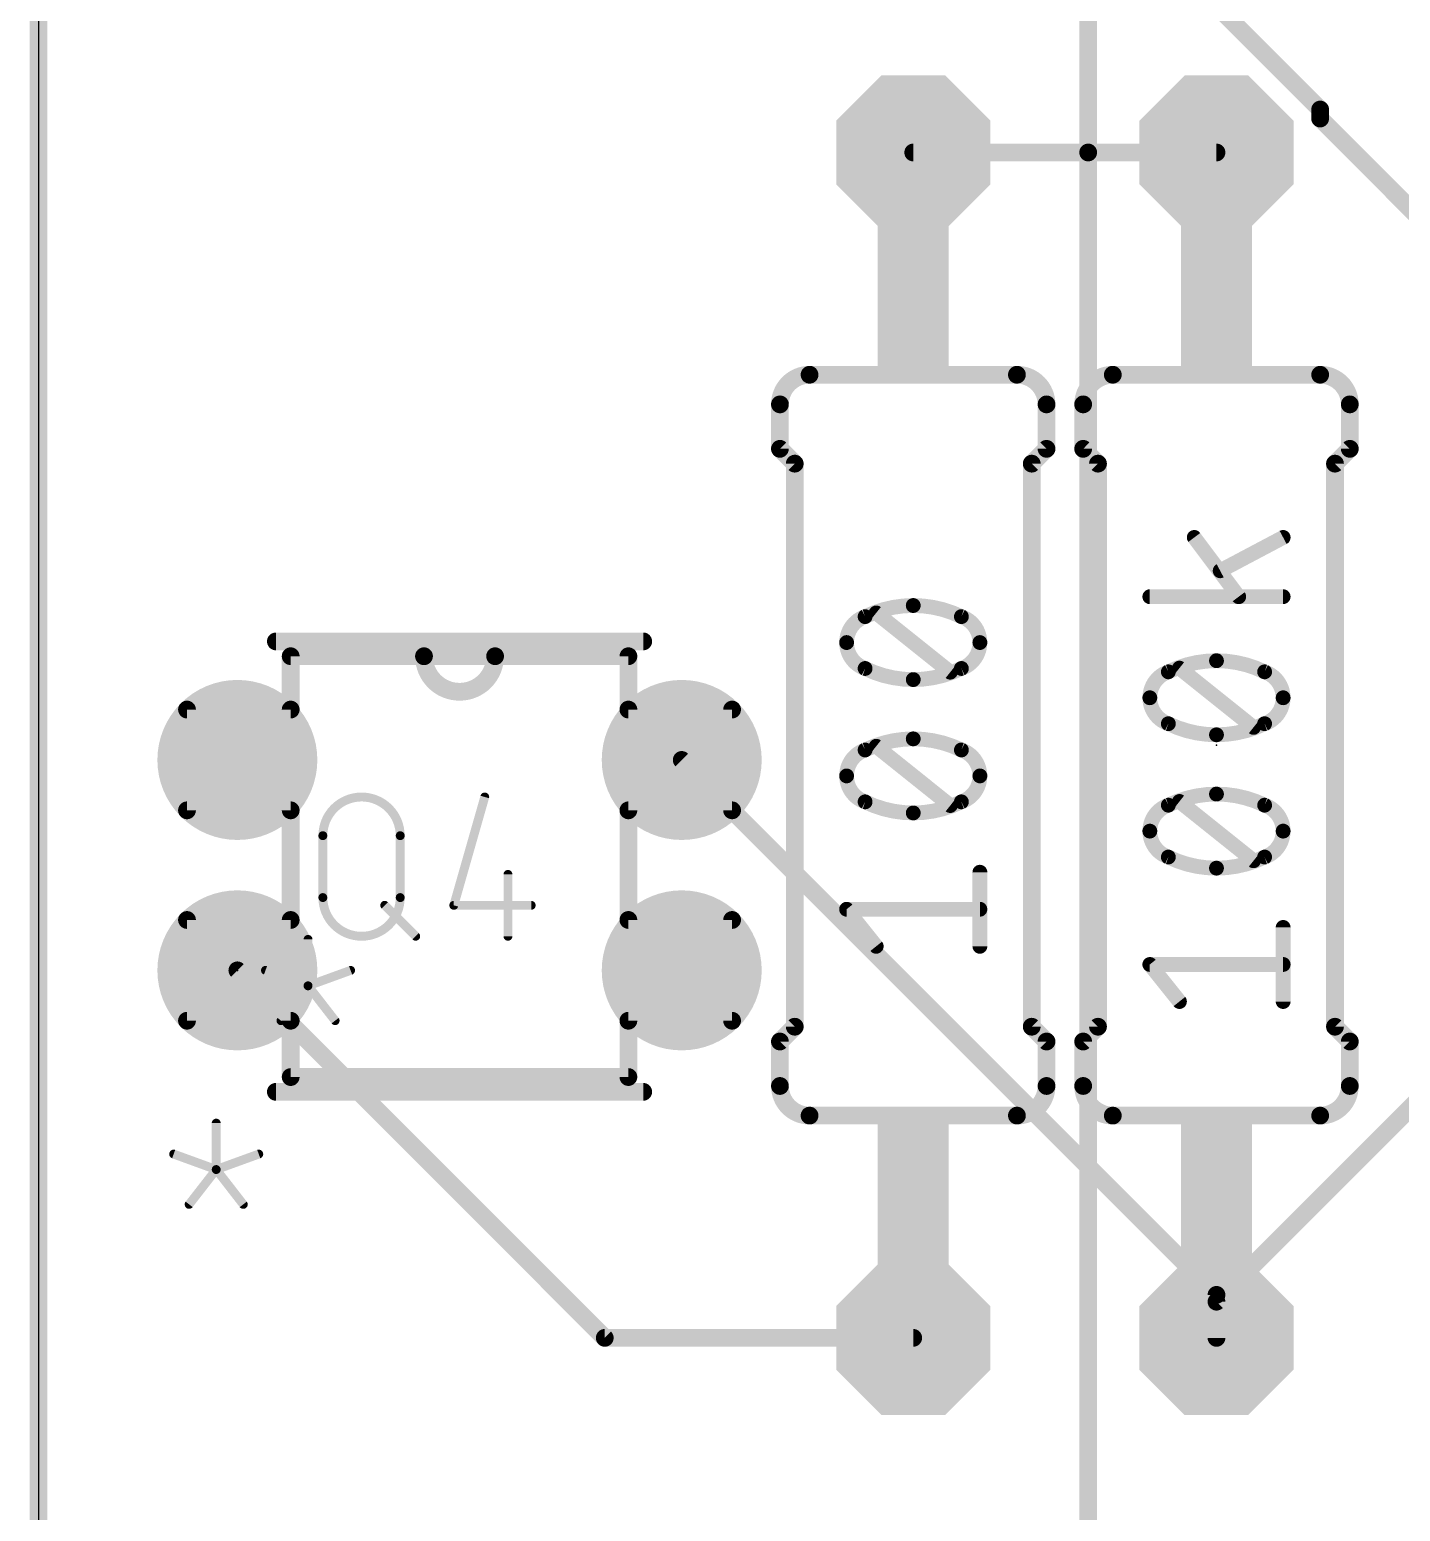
# Model space of a CAD drawing. Extents: x -0.1 to 37.1, y -0.3 to 91.6.
# Drawn here: x -0.08 to 11.68, y 39.13 to 51.83 of the extents above; entities that cross this region are included whole.
import ezdxf

# ---------------------------------------------------------------- set-up
doc = ezdxf.new("R2010")
doc.units = 0
for name, color, linetype in [('1', 12, 'CONTINUOUS'), ('16', 132, 'CONTINUOUS'), ('17', 110, 'CONTINUOUS'), ('20', 31, 'CONTINUOUS'), ('21', 253, 'CONTINUOUS'), ('23', 53, 'CONTINUOUS'), ('27', 253, 'CONTINUOUS'), ('51', 253, 'CONTINUOUS')]:
    doc.layers.add(name, color=color, linetype=linetype)

# ---------------------------------------------------------------- blocks, each defined once
blk = doc.blocks.new('ROUNDP')
at = {"const_width": 0.5}
blk.add_lwpolyline([(0, -0.25, 1), (0, 0.25, 1), (0, -0.25)], format="xyb", dxfattribs=at)
blk = doc.blocks.new('RECT')
blk.add_solid([(-0.5, -0.5), (0.5, -0.5), (-0.5, 0.5), (0.5, 0.5)])
blk = doc.blocks.new('OCTAGONP')
at = {"const_width": 0.5}
blk.add_lwpolyline([(-0.25, -0.1036), (-0.25, 0.1036), (-0.1036, 0.25), (0.1036, 0.25), (0.25, 0.1036), (0.25, -0.1036), (0.1036, -0.25), (-0.1036, -0.25), (-0.25, -0.1036), (-0.25, 0.1036)], dxfattribs=at)

msp = doc.modelspace()

# ---------------------------------------------------------------- linework, layer by layer
at = {"layer": '1', "const_width": 0.1524}
for points in [[(0, 0), (0, 91.4)], [(5.515, 45.5734), (10.1, 40.9884)], [(1.705, 43.77), (4.855, 40.62)], [(10.1, 40.9884), (10.1, 40.62)], [(4.855, 40.62), (7.5, 40.62)]]:
    msp.add_lwpolyline(points, dxfattribs=at)
at = {"layer": '1', "const_width": 0.0762}
for points in [[(5.5419, 45.6003, 1), (5.4881, 45.5465)], [(1.7319, 43.7969, 1), (1.6781, 43.7431)], [(10.1381, 40.9884, 1), (10.0619, 40.9884)], [(10.0731, 40.9615, 1), (10.1269, 41.0153)], [(4.855, 40.6581, 1), (4.855, 40.5819)], [(4.8281, 40.5931, 1), (4.8819, 40.6469)], [(7.5, 40.5819, 1), (7.5, 40.6581)], [(10.0619, 40.62, 1), (10.1381, 40.62)]]:
    msp.add_lwpolyline(points, format="xyb", dxfattribs=at)
at = {"layer": '16', "const_width": 0.1524}
for points in [[(0, 91.5), (0, 0)], [(9, 50.78), (9, 63.68)], [(10.989, 51.1482), (10.1, 52.0372)], [(10.989, 51.0707), (10.989, 51.1482)], [(15.1734, 46.8863), (10.989, 51.0707)], [(7.5, 50.78), (9, 50.78)], [(9, 50.78), (10.1, 50.78)], [(9, 37.88), (9, 50.78)], [(15.18, 46.01), (10.1, 40.93)], [(10.1, 40.93), (10.1, 40.62)]]:
    msp.add_lwpolyline(points, dxfattribs=at)
at = {"layer": '16', "const_width": 0.0762}
for points in [[(11.0271, 51.1482, 1), (10.9509, 51.1482)], [(10.9621, 51.1213, 1), (11.0159, 51.1752)], [(11.0159, 51.0976, 1), (10.9621, 51.0437)], [(10.9509, 51.0707, 1), (11.0271, 51.0707)], [(7.5, 50.8181, 1), (7.5, 50.7419)], [(9, 50.8181, 1), (9, 50.7419)], [(9.0381, 50.78, 1), (8.9619, 50.78)], [(8.9619, 50.78, 1), (9.0381, 50.78)], [(9, 50.7419, 1), (9, 50.8181)], [(10.1, 50.7419, 1), (10.1, 50.8181)], [(10.1381, 40.93, 1), (10.0619, 40.93)], [(10.0731, 40.9569, 1), (10.1269, 40.9031)], [(10.0619, 40.62, 1), (10.1381, 40.62)]]:
    msp.add_lwpolyline(points, format="xyb", dxfattribs=at)
at = {"layer": '20'}
msp.add_line((0, 91.4), (0, 0), dxfattribs=at)
at = {"layer": '21'}
for points, const_width in [([(6.611, 48.875, 0.4142), (6.357, 48.621)], 0.1524), ([(6.611, 48.9131, 1), (6.611, 48.8369)], 0.0762), ([(6.611, 48.8369, 1), (6.611, 48.9131)], 0.0762), ([(8.643, 48.621, 0.4142), (8.389, 48.875)], 0.1524), ([(8.389, 48.9131, 1), (8.389, 48.8369)], 0.0762), ([(8.389, 48.8369, 1), (8.389, 48.9131)], 0.0762), ([(9.211, 48.875, 0.4142), (8.957, 48.621)], 0.1524), ([(9.211, 48.9131, 1), (9.211, 48.8369)], 0.0762), ([(9.211, 48.8369, 1), (9.211, 48.9131)], 0.0762), ([(11.243, 48.621, 0.4142), (10.989, 48.875)], 0.1524), ([(10.989, 48.9131, 1), (10.989, 48.8369)], 0.0762), ([(10.989, 48.8369, 1), (10.989, 48.9131)], 0.0762), ([(6.3951, 48.621, 1), (6.3189, 48.621)], 0.0762), ([(6.3189, 48.621, 1), (6.3951, 48.621)], 0.0762), ([(8.6811, 48.621, 1), (8.6049, 48.621)], 0.0762), ([(8.6049, 48.621, 1), (8.6811, 48.621)], 0.0762), ([(8.9951, 48.621, 1), (8.9189, 48.621)], 0.0762), ([(8.9189, 48.621, 1), (8.9951, 48.621)], 0.0762), ([(11.2811, 48.621, 1), (11.2049, 48.621)], 0.0762), ([(11.2049, 48.621, 1), (11.2811, 48.621)], 0.0762), ([(6.3189, 48.24, 1), (6.3951, 48.24)], 0.0762), ([(6.3839, 48.2669, 1), (6.3301, 48.2131)], 0.0762), ([(8.6049, 48.24, 1), (8.6811, 48.24)], 0.0762), ([(8.6699, 48.2131, 1), (8.6161, 48.2669)], 0.0762), ([(8.9189, 48.24, 1), (8.9951, 48.24)], 0.0762), ([(8.9839, 48.2669, 1), (8.9301, 48.2131)], 0.0762), ([(11.2049, 48.24, 1), (11.2811, 48.24)], 0.0762), ([(11.2699, 48.2131, 1), (11.2161, 48.2669)], 0.0762), ([(6.5221, 48.113, 1), (6.4459, 48.113)], 0.0762), ([(6.4571, 48.0861, 1), (6.5109, 48.1399)], 0.0762), ([(8.5541, 48.113, 1), (8.4779, 48.113)], 0.0762), ([(8.4891, 48.1399, 1), (8.5429, 48.0861)], 0.0762), ([(9.1221, 48.113, 1), (9.0459, 48.113)], 0.0762), ([(9.0571, 48.0861, 1), (9.1109, 48.1399)], 0.0762), ([(11.1541, 48.113, 1), (11.0779, 48.113)], 0.0762), ([(11.0891, 48.1399, 1), (11.1429, 48.0861)], 0.0762), ([(2.0352, 46.6275, 1), (2.0352, 46.5513)], 0.0762), ([(5.1848, 46.5513, 1), (5.1848, 46.6275)], 0.0762), ([(6.4459, 43.287, 1), (6.5221, 43.287)], 0.0762), ([(6.5109, 43.2601, 1), (6.4571, 43.3139)], 0.0762), ([(8.4779, 43.287, 1), (8.5541, 43.287)], 0.0762), ([(8.5429, 43.3139, 1), (8.4891, 43.2601)], 0.0762), ([(9.0459, 43.287, 1), (9.1221, 43.287)], 0.0762), ([(9.1109, 43.2601, 1), (9.0571, 43.3139)], 0.0762), ([(11.0779, 43.287, 1), (11.1541, 43.287)], 0.0762), ([(11.1429, 43.3139, 1), (11.0891, 43.2601)], 0.0762), ([(6.3951, 43.16, 1), (6.3189, 43.16)], 0.0762), ([(6.3301, 43.1869, 1), (6.3839, 43.1331)], 0.0762), ([(8.6811, 43.16, 1), (8.6049, 43.16)], 0.0762), ([(8.6161, 43.1331, 1), (8.6699, 43.1869)], 0.0762), ([(8.9951, 43.16, 1), (8.9189, 43.16)], 0.0762), ([(8.9301, 43.1869, 1), (8.9839, 43.1331)], 0.0762), ([(11.2811, 43.16, 1), (11.2049, 43.16)], 0.0762), ([(11.2161, 43.1331, 1), (11.2699, 43.1869)], 0.0762), ([(2.0352, 42.7667, 1), (2.0352, 42.6905)], 0.0762), ([(5.1848, 42.6905, 1), (5.1848, 42.7667)], 0.0762), ([(6.357, 42.779, 0.4142), (6.611, 42.525)], 0.1524), ([(6.3951, 42.779, 1), (6.3189, 42.779)], 0.0762), ([(6.3189, 42.779, 1), (6.3951, 42.779)], 0.0762), ([(8.389, 42.525, 0.4142), (8.643, 42.779)], 0.1524), ([(8.6811, 42.779, 1), (8.6049, 42.779)], 0.0762), ([(8.6049, 42.779, 1), (8.6811, 42.779)], 0.0762), ([(8.957, 42.779, 0.4142), (9.211, 42.525)], 0.1524), ([(8.9951, 42.779, 1), (8.9189, 42.779)], 0.0762), ([(8.9189, 42.779, 1), (8.9951, 42.779)], 0.0762), ([(10.989, 42.525, 0.4142), (11.243, 42.779)], 0.1524), ([(11.2811, 42.779, 1), (11.2049, 42.779)], 0.0762), ([(11.2049, 42.779, 1), (11.2811, 42.779)], 0.0762), ([(6.611, 42.5631, 1), (6.611, 42.4869)], 0.0762), ([(6.611, 42.4869, 1), (6.611, 42.5631)], 0.0762), ([(8.389, 42.5631, 1), (8.389, 42.4869)], 0.0762), ([(8.389, 42.4869, 1), (8.389, 42.5631)], 0.0762), ([(9.211, 42.5631, 1), (9.211, 42.4869)], 0.0762), ([(9.211, 42.4869, 1), (9.211, 42.5631)], 0.0762), ([(10.989, 42.5631, 1), (10.989, 42.4869)], 0.0762), ([(10.989, 42.4869, 1), (10.989, 42.5631)], 0.0762), ([(1.5427, 42.4605, 1), (1.5046, 42.4605)], 0.0381), ([(1.1654, 42.2131, 1), (1.1524, 42.1773)], 0.0381), ([(1.895, 42.1773, 1), (1.8819, 42.2131)], 0.0381), ([(1.5046, 42.0626, 1), (1.5427, 42.0626)], 0.0381), ([(1.5387, 42.0742, 1), (1.5086, 42.0509)], 0.0381), ([(1.5172, 42.0805, 1), (1.5302, 42.0447)], 0.0381), ([(1.5387, 42.0509, 1), (1.5086, 42.0742)], 0.0381), ([(1.5172, 42.0447, 1), (1.5302, 42.0805)], 0.0381), ([(1.2765, 41.7758, 1), (1.3066, 41.7524)], 0.0381), ([(1.7408, 41.7524, 1), (1.7708, 41.7758)], 0.0381)]:
    msp.add_lwpolyline(points, format="xyb", dxfattribs=dict(at, const_width=const_width))
for points, const_width in [([(6.611, 48.875), (8.389, 48.875)], 0.1524), ([(10.989, 48.875), (9.211, 48.875)], 0.1524), ([(6.357, 48.621), (6.357, 48.24)], 0.1524), ([(8.643, 48.621), (8.643, 48.24)], 0.1524), ([(8.957, 48.621), (8.957, 48.24)], 0.1524), ([(11.243, 48.621), (11.243, 48.24)], 0.1524), ([(6.484, 48.113), (6.357, 48.24)], 0.1524), ([(8.516, 48.113), (8.643, 48.24)], 0.1524), ([(9.084, 48.113), (8.957, 48.24)], 0.1524), ([(11.116, 48.113), (11.243, 48.24)], 0.1524), ([(6.484, 43.287), (6.484, 48.113)], 0.1524), ([(8.516, 43.287), (8.516, 48.113)], 0.1524), ([(9.084, 48.113), (9.084, 43.287)], 0.1524), ([(11.116, 48.113), (11.116, 43.287)], 0.1524), ([(5.1848, 46.5894), (2.0352, 46.5894)], 0.1524), ([(6.484, 43.287), (6.357, 43.16)], 0.1524), ([(8.516, 43.287), (8.643, 43.16)], 0.1524), ([(9.084, 43.287), (8.957, 43.16)], 0.1524), ([(11.116, 43.287), (11.243, 43.16)], 0.1524), ([(6.357, 42.779), (6.357, 43.16)], 0.1524), ([(8.643, 42.779), (8.643, 43.16)], 0.1524), ([(8.957, 42.779), (8.957, 43.16)], 0.1524), ([(11.243, 42.779), (11.243, 43.16)], 0.1524), ([(2.0352, 42.7286), (5.1848, 42.7286)], 0.1524), ([(6.611, 42.525), (8.389, 42.525)], 0.1524), ([(10.989, 42.525), (9.211, 42.525)], 0.1524), ([(1.5237, 42.4605), (1.5237, 42.0626)], 0.0762), ([(1.5237, 42.0626), (1.1589, 42.1952)], 0.0762), ([(1.5237, 42.0626), (1.8884, 42.1952)], 0.0762), ([(1.2915, 41.7641), (1.5237, 42.0626)], 0.0762), ([(1.5237, 42.0626), (1.7558, 41.7641)], 0.0762)]:
    msp.add_lwpolyline(points, dxfattribs=dict(at, const_width=const_width))
at = {"layer": '23'}
for p in [(7.5, 45.7), (10.1, 45.7), (1.705, 43.77)]:
    msp.add_point(p, dxfattribs=at)
at = {"layer": '27'}
for points, const_width in [([(9.9349, 47.4996, 1), (9.8841, 47.4615)], 0.0635), ([(10.6864, 47.4525, 1), (10.6566, 47.5086)], 0.0635), ([(10.1169, 47.2228, 1), (10.1466, 47.1667)], 0.0635), ([(9.5285, 47.0043, 1), (9.5285, 46.9408)], 0.0635), ([(10.2651, 46.9535, 1), (10.3159, 46.9916)], 0.0635), ([(10.6715, 46.9408, 1), (10.6715, 47.0043)], 0.0635), ([(7.0873, 46.8019, 0.3205), (6.9285, 46.5796)], 0.127), ([(7.5, 46.8971, 0.1139), (7.0873, 46.8019)], 0.127), ([(7.0975, 46.7718, 1), (7.077, 46.8319)], 0.0635), ([(7.2023, 46.8584, 1), (7.1627, 46.8088)], 0.0635), ([(7.5, 46.9289, 1), (7.5, 46.8653)], 0.0635), ([(7.9127, 46.8019, 0.1139), (7.5, 46.8971)], 0.127), ([(7.5, 46.8653, 1), (7.5, 46.9289)], 0.0635), ([(8.0715, 46.5796, 0.3205), (7.9127, 46.8019)], 0.127), ([(7.923, 46.8319, 1), (7.9025, 46.7718)], 0.0635), ([(7.0733, 46.8304, 1), (7.1012, 46.7733)], 0.0635), ([(7.8988, 46.7733, 1), (7.9267, 46.8304)], 0.0635), ([(6.9285, 46.5796, 0.3205), (7.0873, 46.3574)], 0.127), ([(6.9603, 46.5796, 1), (6.8968, 46.5796)], 0.0635), ([(6.8968, 46.5796, 1), (6.9603, 46.5796)], 0.0635), ([(7.9127, 46.3574, 0.3205), (8.0715, 46.5796)], 0.127), ([(8.1033, 46.5796, 1), (8.0397, 46.5796)], 0.0635), ([(8.0397, 46.5796, 1), (8.1033, 46.5796)], 0.0635), ([(10.1, 46.4239, 0.1139), (9.6873, 46.3287)], 0.127), ([(10.1, 46.4557, 1), (10.1, 46.3922)], 0.0635), ([(10.5128, 46.3287, 0.1139), (10.1, 46.4239)], 0.127), ([(10.1, 46.3922, 1), (10.1, 46.4557)], 0.0635), ([(7.1012, 46.3859, 1), (7.0733, 46.3288)], 0.0635), ([(7.0873, 46.3574, 0.1139), (7.5, 46.2621)], 0.127), ([(7.077, 46.3273, 1), (7.0975, 46.3874)], 0.0635), ([(7.5, 46.2621, 0.1139), (7.9127, 46.3574)], 0.127), ([(7.7977, 46.3008, 1), (7.8373, 46.3504)], 0.0635), ([(7.9025, 46.3874, 1), (7.923, 46.3273)], 0.0635), ([(7.9267, 46.3288, 1), (7.8988, 46.3859)], 0.0635), ([(9.6873, 46.3287, 0.3205), (9.5285, 46.1064)], 0.127), ([(9.6733, 46.3572, 1), (9.7012, 46.3001)], 0.0635), ([(9.6975, 46.2986, 1), (9.677, 46.3587)], 0.0635), ([(9.8023, 46.3852, 1), (9.7627, 46.3356)], 0.0635), ([(10.523, 46.3587, 1), (10.5025, 46.2986)], 0.0635), ([(10.6715, 46.1064, 0.3205), (10.5128, 46.3287)], 0.127), ([(10.4988, 46.3001, 1), (10.5267, 46.3572)], 0.0635), ([(7.5, 46.2939, 1), (7.5, 46.2304)], 0.0635), ([(7.5, 46.2304, 1), (7.5, 46.2939)], 0.0635), ([(9.5285, 46.1064, 0.3205), (9.6873, 45.8842)], 0.127), ([(9.5603, 46.1064, 1), (9.4968, 46.1064)], 0.0635), ([(9.4968, 46.1064, 1), (9.5603, 46.1064)], 0.0635), ([(10.5128, 45.8842, 0.3205), (10.6715, 46.1064)], 0.127), ([(10.7033, 46.1064, 1), (10.6397, 46.1064)], 0.0635), ([(10.6397, 46.1064, 1), (10.7033, 46.1064)], 0.0635), ([(9.7012, 45.9127, 1), (9.6733, 45.8556)], 0.0635), ([(9.6873, 45.8842, 0.1139), (10.1, 45.7889)], 0.127), ([(9.677, 45.8541, 1), (9.6975, 45.9142)], 0.0635), ([(10.1, 45.7889, 0.1139), (10.5128, 45.8842)], 0.127), ([(10.1, 45.8207, 1), (10.1, 45.7572)], 0.0635), ([(10.1, 45.7572, 1), (10.1, 45.8207)], 0.0635), ([(10.3977, 45.8276, 1), (10.4373, 45.8772)], 0.0635), ([(10.5025, 45.9142, 1), (10.523, 45.8541)], 0.0635), ([(10.5267, 45.8556, 1), (10.4988, 45.9127)], 0.0635), ([(7.0873, 45.6589, 0.3205), (6.9285, 45.4366)], 0.127), ([(7.5, 45.7541, 0.1139), (7.0873, 45.6589)], 0.127), ([(7.0975, 45.6288, 1), (7.077, 45.6889)], 0.0635), ([(7.2023, 45.7154, 1), (7.1627, 45.6658)], 0.0635), ([(7.5, 45.7859, 1), (7.5, 45.7223)], 0.0635), ([(7.9127, 45.6589, 0.1139), (7.5, 45.7541)], 0.127), ([(7.5, 45.7223, 1), (7.5, 45.7859)], 0.0635), ([(8.0715, 45.4366, 0.3205), (7.9127, 45.6589)], 0.127), ([(7.923, 45.6889, 1), (7.9025, 45.6288)], 0.0635), ([(7.0733, 45.6874, 1), (7.1012, 45.6303)], 0.0635), ([(7.8988, 45.6303, 1), (7.9267, 45.6874)], 0.0635), ([(6.9285, 45.4366, 0.3205), (7.0873, 45.2144)], 0.127), ([(6.9603, 45.4366, 1), (6.8968, 45.4366)], 0.0635), ([(6.8968, 45.4366, 1), (6.9603, 45.4366)], 0.0635), ([(7.9127, 45.2144, 0.3205), (8.0715, 45.4366)], 0.127), ([(8.1033, 45.4366, 1), (8.0397, 45.4366)], 0.0635), ([(8.0397, 45.4366, 1), (8.1033, 45.4366)], 0.0635), ([(10.1, 45.2809, 0.1139), (9.6873, 45.1857)], 0.127), ([(10.1, 45.3127, 1), (10.1, 45.2492)], 0.0635), ([(10.5128, 45.1857, 0.1139), (10.1, 45.2809)], 0.127), ([(10.1, 45.2492, 1), (10.1, 45.3127)], 0.0635), ([(3.1013, 44.9243, 1), (2.4381, 44.9243)], 0.0762), ([(3.8444, 45.2507, 1), (3.8078, 45.2611)], 0.0381), ([(7.1012, 45.2429, 1), (7.0733, 45.1858)], 0.0635), ([(7.0873, 45.2144, 0.1139), (7.5, 45.1191)], 0.127), ([(7.077, 45.1843, 1), (7.0975, 45.2444)], 0.0635), ([(7.5, 45.1191, 0.1139), (7.9127, 45.2144)], 0.127), ([(7.7977, 45.1578, 1), (7.8373, 45.2074)], 0.0635), ([(7.9025, 45.2444, 1), (7.923, 45.1843)], 0.0635), ([(7.9267, 45.1858, 1), (7.8988, 45.2429)], 0.0635), ([(9.6873, 45.1857, 0.3205), (9.5285, 44.9634)], 0.127), ([(9.6733, 45.2142, 1), (9.7012, 45.1571)], 0.0635), ([(9.6975, 45.1556, 1), (9.677, 45.2157)], 0.0635), ([(9.8023, 45.2422, 1), (9.7627, 45.1926)], 0.0635), ([(10.523, 45.2157, 1), (10.5025, 45.1556)], 0.0635), ([(10.6715, 44.9634, 0.3205), (10.5128, 45.1857)], 0.127), ([(10.4988, 45.1571, 1), (10.5267, 45.2142)], 0.0635), ([(7.5, 45.1509, 1), (7.5, 45.0874)], 0.0635), ([(7.5, 45.0874, 1), (7.5, 45.1509)], 0.0635), ([(2.4571, 44.9243, 1), (2.419, 44.9243)], 0.0381), ([(3.1204, 44.9243, 1), (3.0823, 44.9243)], 0.0381), ([(9.5285, 44.9634, 0.3205), (9.6873, 44.7412)], 0.127), ([(9.5603, 44.9634, 1), (9.4968, 44.9634)], 0.0635), ([(9.4968, 44.9634, 1), (9.5603, 44.9634)], 0.0635), ([(10.5128, 44.7412, 0.3205), (10.6715, 44.9634)], 0.127), ([(10.7033, 44.9634, 1), (10.6397, 44.9634)], 0.0635), ([(10.6397, 44.9634, 1), (10.7033, 44.9634)], 0.0635), ([(2.419, 44.9243, 1), (2.4571, 44.9243)], 0.0381), ([(3.0823, 44.9243, 1), (3.1204, 44.9243)], 0.0381), ([(9.7012, 44.7697, 1), (9.6733, 44.7126)], 0.0635), ([(9.6873, 44.7412, 0.1139), (10.1, 44.6459)], 0.127), ([(9.677, 44.7111, 1), (9.6975, 44.7712)], 0.0635), ([(10.1, 44.6459, 0.1139), (10.5128, 44.7412)], 0.127), ([(10.1, 44.6777, 1), (10.1, 44.6142)], 0.0635), ([(10.1, 44.6142, 1), (10.1, 44.6777)], 0.0635), ([(10.3977, 44.6846, 1), (10.4373, 44.7342)], 0.0635), ([(10.5025, 44.7712, 1), (10.523, 44.7111)], 0.0635), ([(10.5267, 44.7126, 1), (10.4988, 44.7697)], 0.0635), ([(4.0441, 44.5927, 1), (4.006, 44.5927)], 0.0381), ([(8.1033, 44.6111, 1), (8.0397, 44.6111)], 0.0635), ([(2.4381, 44.3937, 1), (3.1013, 44.3937)], 0.0762), ([(2.4571, 44.3937, 1), (2.419, 44.3937)], 0.0381), ([(2.419, 44.3937, 1), (2.4571, 44.3937)], 0.0381), ([(2.9821, 44.3409, 1), (2.9552, 44.3139)], 0.0381), ([(3.1204, 44.3937, 1), (3.0823, 44.3937)], 0.0381), ([(3.0823, 44.3937, 1), (3.1204, 44.3937)], 0.0381), ([(3.5608, 44.3464, 1), (3.5608, 44.3083)], 0.0381), ([(3.5425, 44.3326, 1), (3.5791, 44.3222)], 0.0381), ([(4.2241, 44.3083, 1), (4.2241, 44.3464)], 0.0381), ([(6.9285, 44.3254, 1), (6.9285, 44.2619)], 0.0635), ([(6.9533, 44.3134, 1), (6.9037, 44.2738)], 0.0635), ([(8.0715, 44.2619, 1), (8.0715, 44.3254)], 0.0635), ([(10.7033, 44.1379, 1), (10.6397, 44.1379)], 0.0635), ([(3.2205, 44.0486, 1), (3.2474, 44.0756)], 0.0381), ([(4.006, 44.0621, 1), (4.0441, 44.0621)], 0.0381), ([(7.1577, 43.9563, 1), (7.2073, 43.9959)], 0.0635), ([(8.0397, 43.9761, 1), (8.1033, 43.9761)], 0.0635), ([(9.5285, 43.8522, 1), (9.5285, 43.7886)], 0.0635), ([(9.5533, 43.8402, 1), (9.5037, 43.8006)], 0.0635), ([(10.6715, 43.7886, 1), (10.6715, 43.8522)], 0.0635), ([(9.7577, 43.4831, 1), (9.8073, 43.5227)], 0.0635), ([(10.6397, 43.5029, 1), (10.7033, 43.5029)], 0.0635)]:
    msp.add_lwpolyline(points, format="xyb", dxfattribs=dict(at, const_width=const_width))
for points, const_width in [([(9.9095, 47.4805), (10.2905, 46.9725)], 0.127), ([(10.6715, 47.4805), (10.1318, 47.1948)], 0.127), ([(10.6715, 46.9725), (9.5285, 46.9725)], 0.127), ([(7.8175, 46.3256), (7.1825, 46.8336)], 0.127), ([(10.4175, 45.8524), (9.7825, 46.3604)], 0.127), ([(7.8175, 45.1826), (7.1825, 45.6906)], 0.127), ([(3.8261, 45.2559), (3.5608, 44.3274)], 0.0762), ([(10.4175, 44.7094), (9.7825, 45.2174)], 0.127), ([(2.4381, 44.3937), (2.4381, 44.9243)], 0.0762), ([(3.1013, 44.9243), (3.1013, 44.3937)], 0.0762), ([(4.0251, 44.5927), (4.0251, 44.0621)], 0.0762), ([(8.0715, 43.9761), (8.0715, 44.6111)], 0.127), ([(2.9687, 44.3274), (3.234, 44.0621)], 0.0762), ([(3.5608, 44.3274), (4.2241, 44.3274)], 0.0762), ([(7.1825, 43.9761), (6.9285, 44.2936)], 0.127), ([(6.9285, 44.2936), (8.0715, 44.2936)], 0.127), ([(10.6715, 43.5029), (10.6715, 44.1379)], 0.127), ([(9.7825, 43.5029), (9.5285, 43.8204)], 0.127), ([(9.5285, 43.8204), (10.6715, 43.8204)], 0.127)]:
    msp.add_lwpolyline(points, dxfattribs=dict(at, const_width=const_width))
at = {"layer": '51'}
for points, const_width in [([(7.5, 50.78), (7.5, 49.764)], 0.6096), ([(10.1, 50.78), (10.1, 49.764)], 0.6096), ([(3.3052, 46.4624), (2.1622, 46.4624)], 0.1524), ([(2.1622, 46.4624), (2.1622, 42.8556)], 0.1524), ([(3.9148, 46.4624), (3.3052, 46.4624)], 0.1524), ([(5.0578, 46.4624), (3.9148, 46.4624)], 0.1524), ([(5.0578, 42.8556), (5.0578, 46.4624)], 0.1524), ([(2.1622, 46.0052), (1.2732, 46.0052)], 0.1524), ([(1.2732, 46.0052), (1.2732, 45.1416)], 0.1524), ([(2.1622, 45.1416), (2.1622, 46.0052)], 0.1524), ([(5.0578, 46.0052), (5.0578, 45.1416)], 0.1524), ([(5.9468, 46.0052), (5.0578, 46.0052)], 0.1524), ([(5.9468, 45.1416), (5.9468, 46.0052)], 0.1524), ([(1.2732, 45.1416), (2.1622, 45.1416)], 0.1524), ([(5.0578, 45.1416), (5.9468, 45.1416)], 0.1524), ([(2.1622, 44.2018), (1.2732, 44.2018)], 0.1524), ([(1.2732, 44.2018), (1.2732, 43.3382)], 0.1524), ([(2.1622, 43.3382), (2.1622, 44.2018)], 0.1524), ([(5.0578, 44.2018), (5.0578, 43.3382)], 0.1524), ([(5.9468, 44.2018), (5.0578, 44.2018)], 0.1524), ([(5.9468, 43.3382), (5.9468, 44.2018)], 0.1524), ([(2.3111, 44.0353), (2.3111, 43.6374)], 0.0762), ([(2.3111, 43.6374), (1.9463, 43.77)], 0.0762), ([(2.3111, 43.6374), (2.6758, 43.77)], 0.0762), ([(2.0789, 43.3389), (2.3111, 43.6374)], 0.0762), ([(2.3111, 43.6374), (2.5432, 43.3389)], 0.0762), ([(1.2732, 43.3382), (2.1622, 43.3382)], 0.1524), ([(5.0578, 43.3382), (5.9468, 43.3382)], 0.1524), ([(2.1622, 42.8556), (5.0578, 42.8556)], 0.1524), ([(7.5, 40.62), (7.5, 41.636)], 0.6096), ([(10.1, 40.62), (10.1, 41.636)], 0.6096)]:
    msp.add_lwpolyline(points, dxfattribs=dict(at, const_width=const_width))
for points, const_width in [([(7.6524, 50.78, 1), (7.3476, 50.78)], 0.3048), ([(10.2524, 50.78, 1), (9.9476, 50.78)], 0.3048), ([(7.3476, 49.764, 1), (7.6524, 49.764)], 0.3048), ([(9.9476, 49.764, 1), (10.2524, 49.764)], 0.3048), ([(2.1622, 46.5005, 1), (2.1622, 46.4243)], 0.0762), ([(2.2003, 46.4624, 1), (2.1241, 46.4624)], 0.0762), ([(3.3052, 46.5005, 1), (3.3052, 46.4243)], 0.0762), ([(3.3052, 46.4624, 1), (3.9148, 46.4624)], 0.1524), ([(3.3433, 46.4624, 1), (3.2671, 46.4624)], 0.0762), ([(3.3052, 46.4243, 1), (3.3052, 46.5005)], 0.0762), ([(3.9148, 46.5005, 1), (3.9148, 46.4243)], 0.0762), ([(3.9529, 46.4624, 1), (3.8767, 46.4624)], 0.0762), ([(3.9148, 46.4243, 1), (3.9148, 46.5005)], 0.0762), ([(5.0959, 46.4624, 1), (5.0197, 46.4624)], 0.0762), ([(5.0578, 46.4243, 1), (5.0578, 46.5005)], 0.0762), ([(1.2732, 46.0433, 1), (1.2732, 45.9671)], 0.0762), ([(1.3113, 46.0052, 1), (1.2351, 46.0052)], 0.0762), ([(2.2003, 46.0052, 1), (2.1241, 46.0052)], 0.0762), ([(2.1622, 45.9671, 1), (2.1622, 46.0433)], 0.0762), ([(5.0959, 46.0052, 1), (5.0197, 46.0052)], 0.0762), ([(5.0578, 46.0433, 1), (5.0578, 45.9671)], 0.0762), ([(5.9849, 46.0052, 1), (5.9087, 46.0052)], 0.0762), ([(5.9468, 45.9671, 1), (5.9468, 46.0433)], 0.0762), ([(1.2732, 45.1797, 1), (1.2732, 45.1035)], 0.0762), ([(2.1622, 45.1035, 1), (2.1622, 45.1797)], 0.0762), ([(5.0578, 45.1797, 1), (5.0578, 45.1035)], 0.0762), ([(5.9468, 45.1035, 1), (5.9468, 45.1797)], 0.0762), ([(1.2351, 45.1416, 1), (1.3113, 45.1416)], 0.0762), ([(2.1241, 45.1416, 1), (2.2003, 45.1416)], 0.0762), ([(5.0197, 45.1416, 1), (5.0959, 45.1416)], 0.0762), ([(5.9087, 45.1416, 1), (5.9849, 45.1416)], 0.0762), ([(1.2732, 44.2399, 1), (1.2732, 44.1637)], 0.0762), ([(1.3113, 44.2018, 1), (1.2351, 44.2018)], 0.0762), ([(2.2003, 44.2018, 1), (2.1241, 44.2018)], 0.0762), ([(2.1622, 44.1637, 1), (2.1622, 44.2399)], 0.0762), ([(5.0959, 44.2018, 1), (5.0197, 44.2018)], 0.0762), ([(5.0578, 44.2399, 1), (5.0578, 44.1637)], 0.0762), ([(5.9849, 44.2018, 1), (5.9087, 44.2018)], 0.0762), ([(5.9468, 44.1637, 1), (5.9468, 44.2399)], 0.0762), ([(2.3301, 44.0353, 1), (2.292, 44.0353)], 0.0381), ([(1.9528, 43.7879, 1), (1.9398, 43.7521)], 0.0381), ([(2.6824, 43.7521, 1), (2.6693, 43.7879)], 0.0381), ([(2.292, 43.6374, 1), (2.3301, 43.6374)], 0.0381), ([(2.3261, 43.649, 1), (2.296, 43.6257)], 0.0381), ([(2.3046, 43.6553, 1), (2.3176, 43.6195)], 0.0381), ([(2.3261, 43.6257, 1), (2.296, 43.649)], 0.0381), ([(2.3046, 43.6195, 1), (2.3176, 43.6553)], 0.0381), ([(1.2732, 43.3763, 1), (1.2732, 43.3001)], 0.0762), ([(1.2351, 43.3382, 1), (1.3113, 43.3382)], 0.0762), ([(2.0639, 43.3506, 1), (2.094, 43.3272)], 0.0381), ([(2.1241, 43.3382, 1), (2.2003, 43.3382)], 0.0762), ([(2.1622, 43.3001, 1), (2.1622, 43.3763)], 0.0762), ([(2.5282, 43.3272, 1), (2.5582, 43.3506)], 0.0381), ([(5.0578, 43.3763, 1), (5.0578, 43.3001)], 0.0762), ([(5.0197, 43.3382, 1), (5.0959, 43.3382)], 0.0762), ([(5.9087, 43.3382, 1), (5.9849, 43.3382)], 0.0762), ([(5.9468, 43.3001, 1), (5.9468, 43.3763)], 0.0762), ([(2.1622, 42.8937, 1), (2.1622, 42.8175)], 0.0762), ([(5.0578, 42.8175, 1), (5.0578, 42.8937)], 0.0762), ([(2.1241, 42.8556, 1), (2.2003, 42.8556)], 0.0762), ([(5.0197, 42.8556, 1), (5.0959, 42.8556)], 0.0762), ([(7.6524, 41.636, 1), (7.3476, 41.636)], 0.3048), ([(10.2524, 41.636, 1), (9.9476, 41.636)], 0.3048), ([(7.3476, 40.62, 1), (7.6524, 40.62)], 0.3048), ([(9.9476, 40.62, 1), (10.2524, 40.62)], 0.3048)]:
    msp.add_lwpolyline(points, format="xyb", dxfattribs=dict(at, const_width=const_width))

# ---------------------------------------------------------------- block references
at = {"layer": '17', "xscale": 1.3208, "yscale": 1.3208}
for p, rotation in [((7.5, 50.78), 270), ((7.5, 50.78), 270), ((10.1, 50.78), 90), ((10.1, 50.78), 90), ((7.5, 40.62), 270), ((7.5, 40.62), 270), ((10.1, 40.62), 90), ((10.1, 40.62), 90)]:
    msp.add_blockref('OCTAGONP', p, dxfattribs=dict(at, rotation=rotation))
at = {"layer": '17', "xscale": 1.3716, "yscale": 1.3716}
for p in [(1.705, 45.5734), (1.705, 45.5734), (5.515, 45.5734), (5.515, 45.5734), (1.705, 43.77), (1.705, 43.77), (5.515, 43.77), (5.515, 43.77)]:
    msp.add_blockref('ROUNDP', p, dxfattribs=at)
at = {"layer": '21', "xscale": 0.8636, "yscale": 0.6096}
for p, rotation in [((7.5, 49.3068), 270), ((10.1, 49.3068), 90), ((7.5, 42.0932), 270), ((10.1, 42.0932), 90)]:
    msp.add_blockref('RECT', p, dxfattribs=dict(at, rotation=rotation))

doc.saveas('drawing.dxf')
